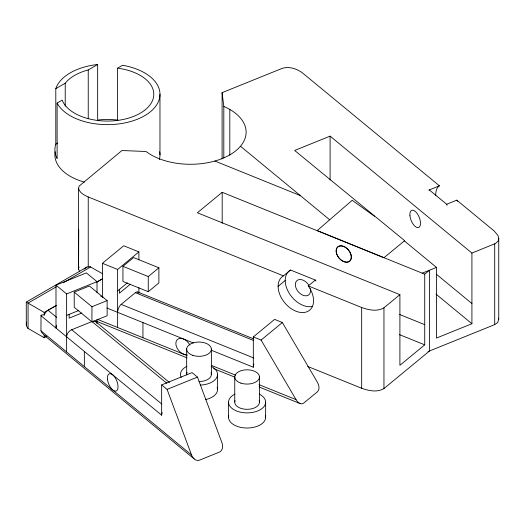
<?xml version="1.0" encoding="UTF-8"?>
<svg xmlns="http://www.w3.org/2000/svg" width="525" height="525" viewBox="0 0 525 525"><rect width="100%" height="100%" fill="white"/><g stroke="black" fill="none" stroke-linecap="round" stroke-linejoin="round"><path stroke-width="0.79" d="M428.052 351.56L494.708 324.614L497.687 322.494L498.75 319.147L498.75 238.396L497.949 235.482L494.196 230.993L456.789 200.15L446.663 204.245L429.292 189.925A21.637 10.133 68 0 0 428.84 190.214M79.577 271.668L78.579 269.108L78.737 229.556M78.579 269.108L78.579 188.35L79.104 186.145L121.931 150.524L146.055 151.495A55.63 32.117 0 0 0 229.891 154.829A55.63 32.117 0 0 0 223.808 106.437L222.095 92.662L281.971 68.453C289.052 66.091 297.025 68.703 302.735 73.132L439.418 185.83A21.637 10.133 68 0 0 435.691 195.379M498.75 238.396L498.166 241.001L495.574 243.456L471.916 253.07L330.1 136.132L294.65 150.465L404.65 240.667L383.985 257.709L317.231 230.573L352.203 200.294L374.43 216.241M45.964 336.112A6.287 3.629 -60 0 1 44.198 335.167L41.829 332.62L40.97 330.822L41.002 315.459L41.593 314.928L43.175 314.888A22.7 13.105 60 0 1 44.198 315.072A6.287 3.629 -60 0 1 48.07 310.275L56.588 305.347M26.519 322.173L26.394 325.861L27.845 328.283L44.198 337.739L46.778 336.249M78.599 268.321L79.104 266.903M84.157 269.095L87.13 266.963L89.965 266.615L102.657 273.807M102.428 297.308L102.428 263.307L123.703 245.766L138.895 251.908L138.895 259.855M117.62 327.495L117.62 269.45L138.895 251.908M122.942 266.326L133.573 257.558L158.891 267.789L158.891 282.936L148.26 291.703L122.942 281.466L122.942 266.326L148.26 276.563L158.891 267.789M424.725 274.181L222.187 192.301L197.367 212.763L399.906 294.643L399.906 365.308L424.725 344.84L424.725 274.181L429.562 270.191L429.562 350.949L383.952 388.553C377.272 392.68 368.622 390.738 361.673 388.264L307.742 366.463M117.62 290.902L127.339 282.89M130.397 284.15L119.392 293.226L119.392 289.439M117.62 312.349A6.182 2.894 -68 0 1 121.163 304.382L135.352 292.688A6.182 2.894 -68 0 1 138.495 292.819M315.341 280.061L308.247 285.908A21.637 14.47 50.5 0 1 308.418 311.043A21.637 14.47 50.5 0 1 283.27 300.877A21.637 14.47 50.5 0 1 283.441 275.881L290.535 270.034L315.341 280.061A21.637 14.47 50.5 0 1 315.984 280.987M278.125 286.348L285.213 280.501M253.326 336.925L274.595 319.39L282.358 322.527L317.297 382.075C318.859 384.858 320.106 388.999 317.638 391.617L303.457 403.305C300.543 405.208 297.399 402.032 296.028 399.617L261.089 340.069L253.326 336.925L253.326 367.211L211.549 350.326M261.089 340.069L282.358 322.527M308.247 285.908L361.673 307.506C368.622 309.986 377.272 311.929 383.952 307.801L399.906 294.643M57.113 103.044A52.539 30.332 0 0 0 144.578 115.756A52.539 30.332 0 0 0 122.574 65.257L117.508 68.178A46.364 26.768 0 0 1 153.667 96.259A46.364 26.768 0 0 1 110.814 120.999A46.364 26.768 0 0 1 62.18 100.124L57.113 103.044L57.113 158.563A52.539 30.332 0 0 1 55.801 144.185L55.801 88.666L65.225 83.219A46.364 26.768 0 0 1 88.233 69.937L97.657 64.496L97.657 120.015A52.539 30.332 0 0 1 118.013 120.107M55.801 144.185L57.822 143.017M86.927 267.054L26.276 302.072L26.276 325.054M56.228 286.84L28.061 303.102L28.061 328.42M63.269 282.778L90.727 266.923M26.329 302.105L44.198 312.421L56.168 305.511M97.013 281.932L102.644 278.677M96.954 282.043L101.922 279.175A6.261 3.616 -60 0 1 102.677 278.827M56.556 325.52A6.182 4.134 -50.5 0 0 55.991 328.066L55.991 285.167L86.369 272.882L97.007 281.656L97.007 292.773M55.991 285.167L66.629 293.934L97.007 281.656M74.222 292.13L89.414 285.987L107.139 300.602L107.139 315.742L91.947 321.884L74.222 307.269L74.222 292.13L91.947 306.744L91.947 321.884M66.629 315.387L78.835 310.446M91.947 306.744L107.139 300.602M81.815 313.031L69.156 318.15L69.156 314.363M66.629 336.833A6.182 4.134 -50.5 0 1 71.689 329.739L91.941 321.556L166.825 383.296M429.292 189.925L439.418 185.83M422.212 273.164L436.472 267.402L436.472 338.061L471.916 323.728L471.916 253.07M161.648 384.904L192.025 372.619L197.466 377.101L221.931 442.7C223.125 445.784 223 450.365 219.634 452.012L199.329 460.222C195.792 461.449 192.616 458.056 191.546 454.978L167.081 389.386L161.648 384.904L161.648 415.183L40.97 315.683M167.081 389.386L197.466 377.101M214.869 161.024L300.293 195.562M399.715 314.541L424.725 324.653M78.579 188.35C79.524 192.931 84.361 195.228 88.239 196.967L283.441 275.881M399.492 334.642L424.725 344.84M102.428 263.307L117.62 269.45M137.583 291.972L253.542 338.855M135.352 292.688L253.614 340.495M100.715 296.113L102.966 297.025M121.163 304.382L253.838 358.017M106.988 308.05L193.318 342.956M97.919 319.528L187.222 355.628M211.404 365.407L235.581 375.178M259.002 384.648L296.028 399.617M96.574 321.293L187.058 357.853M213.609 368.596L234.846 377.18M259.114 386.997L300.064 403.554M404.355 240.916L436.472 267.402M436.465 274.306L471.916 303.542M435.993 294.105L471.916 323.728M240.476 146.239L329.687 219.791M95.878 321.832L169.496 382.554M48.07 310.268L56.726 317.402M71.689 329.739L161.674 403.942M40.97 330.822L191.546 454.978M44.527 335.541L194.171 458.922M498.632 318.196L498.75 319.147M494.708 243.863L494.708 324.614M383.952 307.801L383.952 388.553M361.673 307.506L361.673 388.264M330.1 136.132L330.1 180.095M265.643 402.176L265.643 417.316M259.455 376.845L259.455 402.084M234.741 376.655L234.741 401.894M229.812 109.443L229.812 155.078M228.552 402.176L228.552 417.316M223.808 106.437L223.808 157.959M222.187 192.301L222.187 223.237M222.095 92.662L222.095 158.904M217.56 374.417L217.56 389.557M211.378 349.086L211.378 374.325M186.664 348.895L186.664 374.135M159.968 94.303L159.968 154.868M148.26 276.563L148.26 291.703M142.938 322.586L142.938 337.726M138.895 287.661L138.895 293.219M117.508 68.178L117.508 120.225M97.007 319.791L97.007 322.967M88.233 69.937L88.233 118.519M88.239 196.967L88.239 267.12M84.354 351.455L84.354 366.594M66.629 293.934L66.629 351.98M65.225 83.219L65.225 106.122M44.198 312.421L44.198 315.072M44.198 335.16L44.198 337.739M259.179 400.66A12.364 7.14 0 0 1 247.098 409.316A12.364 7.14 0 0 1 235.016 400.66M259.238 394.085A18.546 10.703 0 0 1 260.518 409.566A18.546 10.703 0 0 1 233.677 409.566A18.546 10.703 0 0 1 234.951 394.085M265.453 415.793A18.546 10.703 0 0 1 247.098 428.026A18.546 10.703 0 0 1 228.743 415.793M211.096 372.901A12.364 7.14 0 0 1 199.014 381.557M186.683 374.929A12.364 7.14 0 0 1 187.156 372.409M211.162 366.325A18.546 10.703 0 0 1 216.608 377.797A18.546 10.703 0 0 1 200.34 385.094M181.223 377.436A18.546 10.703 0 0 1 186.874 366.325M217.133 387.286A18.546 10.703 0 0 1 205.498 399.591M456.789 200.15A21.637 10.133 68 0 1 457.301 201.331M446.663 204.245A21.637 10.133 68 0 1 447.116 205.282M312.637 306.37A21.637 14.47 50.5 0 1 289.124 293.153A21.637 14.47 50.5 0 1 290.535 270.034M310.236 288.533A9.273 6.202 50.5 0 1 302.098 294.853A9.273 6.202 50.5 0 1 296.271 281.348A9.273 6.202 50.5 0 1 308.831 285.278M186.933 354.67A9.273 6.202 50.5 0 1 176.82 347.557A9.273 6.202 50.5 0 1 179.511 338.467A9.273 6.202 50.5 0 1 189.807 344.958M253.326 367.211A6.182 2.894 -68 0 1 253.903 363.969M161.648 415.183A6.182 4.134 -50.5 0 1 162.212 412.637M92.866 321.267A6.182 4.134 -50.5 0 1 96.81 323.243M55.801 88.666A52.539 30.332 0 0 1 97.657 64.496M159.692 151.738A52.539 30.332 0 0 1 159.344 159.548M84.217 182.083A52.539 30.332 0 0 1 55.164 151.738M240.916 383.125A12.364 7.14 0 0 0 259.462 376.943A12.364 7.14 0 0 0 240.916 370.762A12.364 7.14 0 0 0 240.916 383.125M192.832 355.366A12.364 7.14 0 0 0 211.378 349.184A12.364 7.14 0 0 0 192.832 343.002A12.364 7.14 0 0 0 192.832 355.366M409.94 215.775A9.273 4.344 68 0 0 418.543 227.555A9.273 4.344 68 0 0 417.093 213.412A9.273 4.344 68 0 0 409.94 215.775M336.617 253.883A9.273 6.202 50.5 0 0 349.604 261.201A9.273 6.188 50.7 0 0 345.01 247.012A9.273 6.188 50.7 0 0 336.689 253.778A9.273 6.188 50.7 0 0 349.65 261.168A9.273 6.202 50.5 0 0 344.905 247.058A9.273 6.202 50.5 0 0 336.617 253.883M107.468 379.273A9.273 4.344 68 0 0 116.071 391.053A9.273 4.344 68 0 0 114.621 376.904A9.273 4.344 68 0 0 107.468 379.273"/></g></svg>
